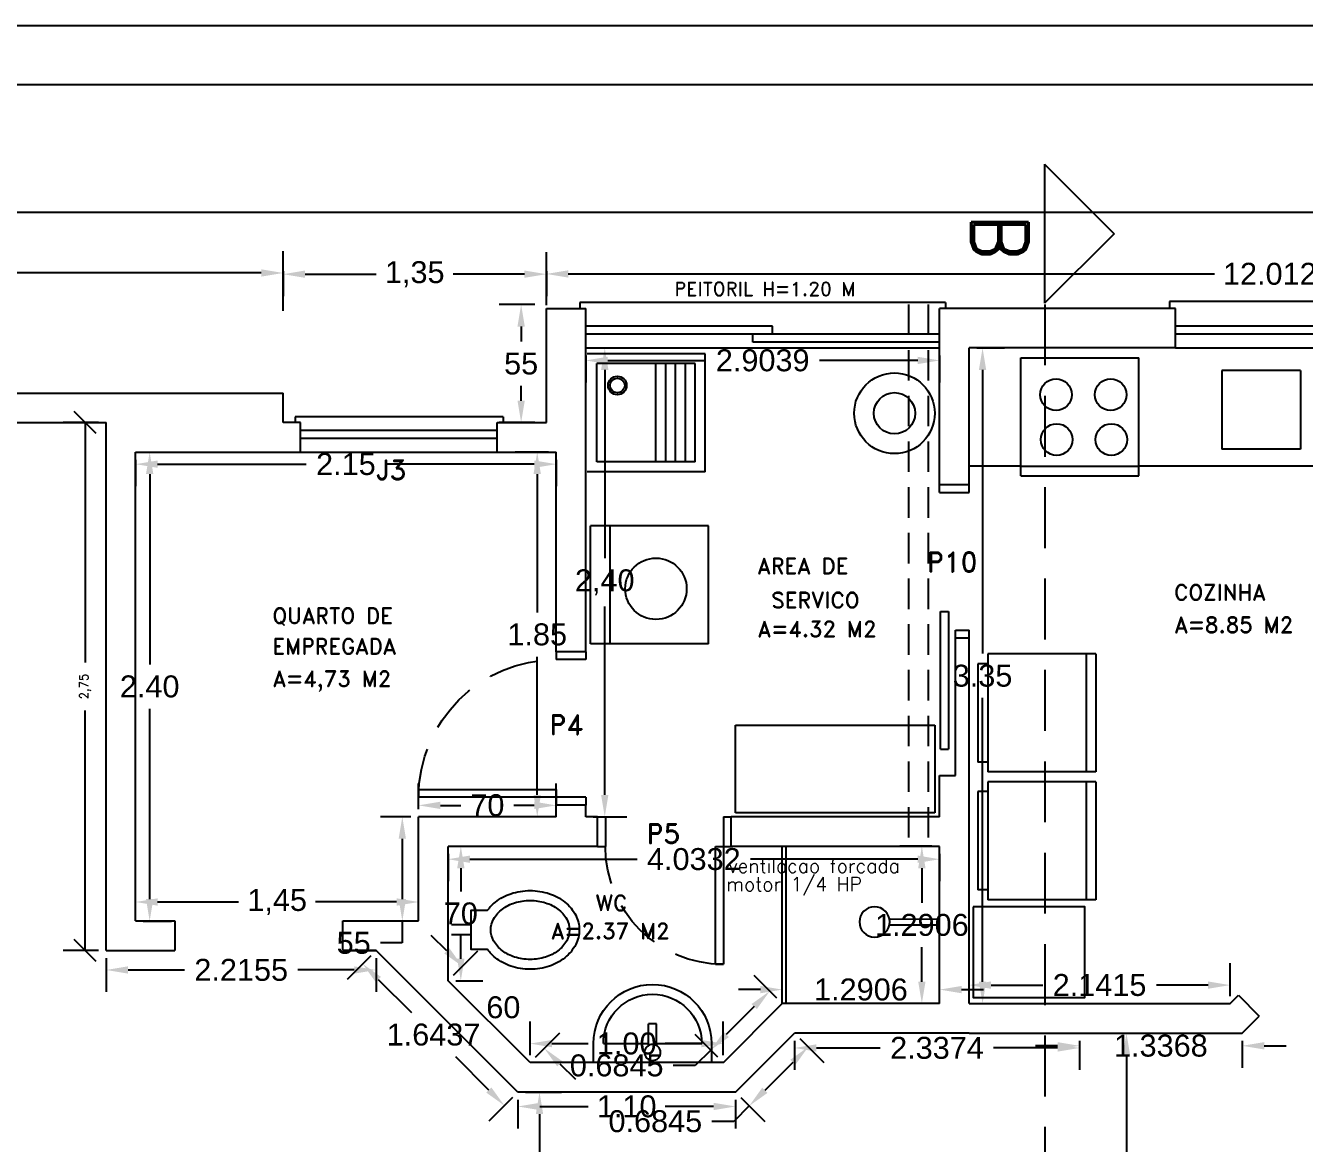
# Model space of a CAD drawing. Header units: millimetres. Extents: x 2200 to 2403, y 2380 to 2511.
# Drawn here: x 2215.27 to 2225.76, y 2406.84 to 2416.01 of the extents above; entities that cross this region are included whole.
import ezdxf

# ---------------------------------------------------------------- set-up
doc = ezdxf.new("R2010")
doc.units = ezdxf.units.MM
doc.linetypes.add('DASHED', pattern=[0.75, 0.5, -0.25])
doc.linetypes.add('HIDDEN', pattern=[0.375, 0.25, -0.125])
doc.styles.add('ROMAND', font='romand', dxfattribs={"height": 0.1})
doc.styles.add('ROMANS', font='ROMANS.shx', dxfattribs={"height": 0.07})
doc.styles.get("Standard").update_dxf_attribs({"font": 'arial.ttf'})
doc.dimstyles.get("Standard").update_dxf_attribs({"dimtxt": 0.18, "dimasz": 0.18, "dimexe": 0.18, "dimexo": 0.0625, "dimgap": 0.09, "dimtad": 0, "dimtih": 1, "dimtoh": 1, "dimdec": 4, "dimzin": 0, "dimdsep": 46, "dimtxsty": 'Standard', "dimcen": 0.09, "dimadec": 0, "dimazin": 0, "dimtfac": 1, "dimtdec": 4, "dimtofl": 0, "dimtmove": 0, "dimatfit": 3, "dimfxl": 1, "dimtolj": 1, "dimtzin": 0, "dimarcsym": 0})

# ---------------------------------------------------------------- blocks, each defined once
blk = doc.blocks.new('*D508')
at = {"color": 0, "lineweight": -2, "transparency": 16777216}
for p, q in [((2217.381, 2413.996), (2217.381, 2413.79)), ((2219.541, 2413.996), (2219.541, 2413.79)), ((2217.561, 2413.97), (2218.145, 2413.97)), ((2219.361, 2413.97), (2218.777, 2413.97))]:
    blk.add_line(p, q, dxfattribs=at)
at = {"color": 0, "transparency": 16777216}
for points in [[(2217.561, 2414), (2217.561, 2413.94), (2217.381, 2413.97)], [(2219.361, 2414), (2219.361, 2413.94), (2219.541, 2413.97)]]:
    blk.add_solid(points, dxfattribs=at)
at = {"layer": 'DEFPOINTS', "color": 0, "transparency": 16777216}
for p in [(2217.381, 2414.058), (2219.541, 2414.058), (2219.541, 2413.97)]:
    blk.add_point(p, dxfattribs=at)
at = {"color": 0, "transparency": 16777216, "insert": (2218.461, 2413.97), "char_height": 0.18, "attachment_point": 5}
blk.add_mtext('\\A1;1,35', dxfattribs=at)
blk = doc.blocks.new('*D509')
at = {"color": 0, "lineweight": -2, "transparency": 16777216}
for p, q in [((2219.541, 2413.715), (2219.541, 2414.152)), ((2231.553, 2413.715), (2231.553, 2414.152)), ((2219.721, 2413.972), (2225.023, 2413.972)), ((2231.373, 2413.972), (2226.071, 2413.972))]:
    blk.add_line(p, q, dxfattribs=at)
at = {"color": 0, "transparency": 16777216}
for points in [[(2219.721, 2414.002), (2219.721, 2413.942), (2219.541, 2413.972)], [(2231.373, 2414.002), (2231.373, 2413.942), (2231.553, 2413.972)]]:
    blk.add_solid(points, dxfattribs=at)
at = {"layer": 'DEFPOINTS', "color": 0, "transparency": 16777216}
for p in [(2219.541, 2413.972), (2219.541, 2413.652), (2231.553, 2413.652)]:
    blk.add_point(p, dxfattribs=at)
at = {"color": 0, "transparency": 16777216, "insert": (2225.547, 2413.972), "char_height": 0.18, "attachment_point": 5}
blk.add_mtext('\\A1;12.0122', dxfattribs=at)
blk = doc.blocks.new('*D515')
at = {"color": 0, "lineweight": -2, "transparency": 16777216}
for p, q in [((2210.169, 2413.669), (2210.169, 2414.16)), ((2217.381, 2413.669), (2217.381, 2414.16)), ((2210.349, 2413.98), (2213.448, 2413.98)), ((2217.201, 2413.98), (2214.102, 2413.98))]:
    blk.add_line(p, q, dxfattribs=at)
at = {"color": 0, "transparency": 16777216}
for points in [[(2210.349, 2414.01), (2210.349, 2413.95), (2210.169, 2413.98)], [(2217.201, 2414.01), (2217.201, 2413.95), (2217.381, 2413.98)]]:
    blk.add_solid(points, dxfattribs=at)
at = {"layer": 'DEFPOINTS', "color": 0, "transparency": 16777216}
for p in [(2217.381, 2413.98), (2210.169, 2413.607), (2217.381, 2413.607)]:
    blk.add_point(p, dxfattribs=at)
at = {"color": 0, "transparency": 16777216, "insert": (2213.775, 2413.98), "char_height": 0.18, "attachment_point": 5}
blk.add_mtext('\\A1;4,46', dxfattribs=at)
blk = doc.blocks.new('LR')
at = {"color": 4, "linetype": 'Continuous'}
for p, q in [((0, 0.6), (0, 0)), ((0.6, 0.6), (0.6, 0)), ((0.6, 0.1), (0, 0.1)), ((0.6, 0), (0, 0))]:
    blk.add_line(p, q, dxfattribs=at)
at = {"color": 4}
blk.add_line((0.6, 0.6), (0, 0.6), dxfattribs=at)
blk.add_circle((0.3202, 0.3329), 0.1561, dxfattribs=at)
blk = doc.blocks.new('TQ')
at = {"color": 4}
for p, q in [((0, -0.6), (0, 0)), ((0.05, -0.05), (0.55, -0.05)), ((0.05, -0.55), (0.05, -0.05)), ((0.55, -0.55), (0.55, -0.05)), ((0.6, -0.6), (0.6, 0)), ((0.05, -0.35), (0.55, -0.35)), ((0.05, -0.4), (0.55, -0.4)), ((0.05, -0.45), (0.55, -0.45)), ((0.05, -0.5), (0.55, -0.5)), ((0.05, -0.55), (0.55, -0.55)), ((0, -0.6), (0.6, -0.6))]:
    blk.add_line(p, q, dxfattribs=at)
for radius in [0.0472, 0.0372]:
    blk.add_circle((0.4391, -0.1539), radius, dxfattribs=at)
blk = doc.blocks.new('*D558')
at = {"color": 0, "lineweight": -2, "transparency": 16777216}
for p, q in [((2208.171, 2412.96), (2208.171, 2414.659)), ((2246.644, 2412.96), (2246.644, 2414.659)), ((2208.351, 2414.479), (2226.875, 2414.479)), ((2246.464, 2414.479), (2227.94, 2414.479))]:
    blk.add_line(p, q, dxfattribs=at)
at = {"color": 0, "transparency": 16777216}
for points in [[(2208.351, 2414.509), (2208.351, 2414.449), (2208.171, 2414.479)], [(2246.464, 2414.509), (2246.464, 2414.449), (2246.644, 2414.479)]]:
    blk.add_solid(points, dxfattribs=at)
at = {"layer": 'DEFPOINTS', "color": 0, "transparency": 16777216}
for p in [(2208.171, 2414.479), (2208.171, 2412.897), (2246.644, 2412.897)]:
    blk.add_point(p, dxfattribs=at)
at = {"color": 0, "transparency": 16777216, "insert": (2227.408, 2414.479), "char_height": 0.18, "attachment_point": 5}
blk.add_mtext('\\A1;38.4732', dxfattribs=at)
blk = doc.blocks.new('*D560')
at = {"color": 0, "lineweight": -2, "transparency": 16777216}
for p, q in [((2219.446, 2413.72), (2219.154, 2413.72)), ((2219.334, 2413.54), (2219.334, 2413.417)), ((2219.334, 2412.932), (2219.334, 2413.054)), ((2219.446, 2412.752), (2219.154, 2412.752))]:
    blk.add_line(p, q, dxfattribs=at)
at = {"color": 0, "transparency": 16777216}
for points in [[(2219.304, 2413.54), (2219.364, 2413.54), (2219.334, 2413.72)], [(2219.304, 2412.932), (2219.364, 2412.932), (2219.334, 2412.752)]]:
    blk.add_solid(points, dxfattribs=at)
at = {"layer": 'DEFPOINTS', "color": 0, "transparency": 16777216}
for p in [(2219.509, 2413.72), (2219.334, 2412.752), (2219.509, 2412.752)]:
    blk.add_point(p, dxfattribs=at)
at = {"color": 0, "transparency": 16777216, "insert": (2219.334, 2413.236), "char_height": 0.18, "attachment_point": 5}
blk.add_mtext('\\A1;55', dxfattribs=at)
blk = doc.blocks.new('*D594')
at = {"color": 0, "lineweight": -2, "transparency": 16777216}
for p, q in [((2221.577, 2407.679), (2221.577, 2407.44)), ((2221.757, 2407.62), (2222.281, 2407.62)), ((2223.735, 2407.62), (2223.211, 2407.62)), ((2223.915, 2407.679), (2223.915, 2407.44))]:
    blk.add_line(p, q, dxfattribs=at)
at = {"color": 0, "transparency": 16777216}
for points in [[(2221.757, 2407.65), (2221.757, 2407.59), (2221.577, 2407.62)], [(2223.735, 2407.65), (2223.735, 2407.59), (2223.915, 2407.62)]]:
    blk.add_solid(points, dxfattribs=at)
at = {"layer": 'DEFPOINTS', "color": 0, "transparency": 16777216}
for p in [(2221.577, 2407.742), (2223.915, 2407.742), (2223.915, 2407.62)]:
    blk.add_point(p, dxfattribs=at)
at = {"color": 0, "transparency": 16777216, "insert": (2222.746, 2407.62), "char_height": 0.18, "attachment_point": 5}
blk.add_mtext('\\A1;2.3374', dxfattribs=at)
blk = doc.blocks.new('*D595')
at = {"color": 0, "lineweight": -2, "transparency": 16777216}
for p, q in [((2223.01, 2408.046), (2223.01, 2408.316)), ((2225.151, 2408.046), (2225.151, 2408.316)), ((2223.19, 2408.136), (2223.615, 2408.136)), ((2224.971, 2408.136), (2224.546, 2408.136))]:
    blk.add_line(p, q, dxfattribs=at)
at = {"color": 0, "transparency": 16777216}
for points in [[(2223.19, 2408.166), (2223.19, 2408.106), (2223.01, 2408.136)], [(2224.971, 2408.166), (2224.971, 2408.106), (2225.151, 2408.136)]]:
    blk.add_solid(points, dxfattribs=at)
at = {"layer": 'DEFPOINTS', "color": 0, "transparency": 16777216}
for p in [(2225.151, 2408.136), (2223.01, 2407.984), (2225.151, 2407.984)]:
    blk.add_point(p, dxfattribs=at)
at = {"color": 0, "transparency": 16777216, "insert": (2224.08, 2408.136), "char_height": 0.18, "attachment_point": 5}
blk.add_mtext('\\A1;2.1415', dxfattribs=at)
blk = doc.blocks.new('*D596')
at = {"color": 0, "lineweight": -2, "transparency": 16777216}
for p, q in [((2223.072, 2413.365), (2223.3, 2413.365)), ((2223.12, 2413.185), (2223.12, 2410.856)), ((2223.12, 2408.164), (2223.12, 2410.493)), ((2223.072, 2407.984), (2223.3, 2407.984))]:
    blk.add_line(p, q, dxfattribs=at)
at = {"color": 0, "transparency": 16777216}
for points in [[(2223.09, 2413.185), (2223.15, 2413.185), (2223.12, 2413.365)], [(2223.09, 2408.164), (2223.15, 2408.164), (2223.12, 2407.984)]]:
    blk.add_solid(points, dxfattribs=at)
at = {"layer": 'DEFPOINTS', "color": 0, "transparency": 16777216}
for p in [(2223.01, 2413.365), (2223.12, 2413.365), (2223.01, 2407.984)]:
    blk.add_point(p, dxfattribs=at)
at = {"color": 0, "transparency": 16777216, "insert": (2223.12, 2410.674), "char_height": 0.18, "attachment_point": 5}
blk.add_mtext('\\A1;3.35', dxfattribs=at)
blk = doc.blocks.new('*D597')
at = {"color": 0, "lineweight": -2, "transparency": 16777216}
for p, q in [((2218.734, 2409.212), (2218.734, 2408.989)), ((2218.914, 2409.169), (2220.285, 2409.169)), ((2222.588, 2409.169), (2221.217, 2409.169)), ((2222.768, 2409.212), (2222.768, 2408.989))]:
    blk.add_line(p, q, dxfattribs=at)
at = {"color": 0, "transparency": 16777216}
for points in [[(2218.914, 2409.199), (2218.914, 2409.139), (2218.734, 2409.169)], [(2222.588, 2409.199), (2222.588, 2409.139), (2222.768, 2409.169)]]:
    blk.add_solid(points, dxfattribs=at)
at = {"layer": 'DEFPOINTS', "color": 0, "transparency": 16777216}
for p in [(2218.734, 2409.275), (2222.768, 2409.275), (2222.768, 2409.169)]:
    blk.add_point(p, dxfattribs=at)
at = {"color": 0, "transparency": 16777216, "insert": (2220.751, 2409.169), "char_height": 0.18, "attachment_point": 5}
blk.add_mtext('\\A1;4.0332', dxfattribs=at)
blk = doc.blocks.new('P60D')
at = {"color": 1}
for p, q in [((0, 0.68), (0, 0.64)), ((0.15, 0.68), (0.15, 0.64)), ((0, 0.64), (0.15, 0.64)), ((0.75, 0.08), (0.15, 0.08)), ((0.15, 0.08), (0.15, 0.04)), ((0.75, 0.08), (0.75, 0.04)), ((0, 0.04), (0, 0)), ((0, 0.04), (0.15, 0.04)), ((0.15, 0.04), (0.75, 0.04)), ((0.15, 0.04), (0.15, 0))]:
    blk.add_line(p, q, dxfattribs=at)
at = {"color": 1, "linetype": 'HIDDEN'}
blk.add_arc((0.15, 0.04), 0.6, 360, 90, dxfattribs=at)
blk = doc.blocks.new('*D598')
at = {"color": 0, "lineweight": -2, "transparency": 16777216}
for p, q in [((2222.705, 2409.275), (2222.442, 2409.275)), ((2222.622, 2409.095), (2222.622, 2408.811)), ((2222.622, 2408.164), (2222.622, 2408.447)), ((2222.705, 2407.984), (2222.442, 2407.984))]:
    blk.add_line(p, q, dxfattribs=at)
at = {"color": 0, "transparency": 16777216}
for points in [[(2222.592, 2409.095), (2222.652, 2409.095), (2222.622, 2409.275)], [(2222.592, 2408.164), (2222.652, 2408.164), (2222.622, 2407.984)]]:
    blk.add_solid(points, dxfattribs=at)
at = {"layer": 'DEFPOINTS', "color": 0, "transparency": 16777216}
for p in [(2222.768, 2409.275), (2222.622, 2407.984), (2222.768, 2407.984)]:
    blk.add_point(p, dxfattribs=at)
at = {"color": 0, "transparency": 16777216, "insert": (2222.622, 2408.629), "char_height": 0.18, "attachment_point": 5}
blk.add_mtext('\\A1;1.2906', dxfattribs=at)
blk = doc.blocks.new('*D599')
at = {"color": 0, "lineweight": -2, "transparency": 16777216}
for p, q in [((2221.477, 2408.046), (2221.477, 2408.279)), ((2222.768, 2408.046), (2222.768, 2408.279)), ((2221.297, 2408.099), (2221.117, 2408.099)), ((2222.948, 2408.099), (2223.128, 2408.099))]:
    blk.add_line(p, q, dxfattribs=at)
at = {"color": 0, "transparency": 16777216}
for points in [[(2221.297, 2408.129), (2221.297, 2408.069), (2221.477, 2408.099)], [(2222.948, 2408.129), (2222.948, 2408.069), (2222.768, 2408.099)]]:
    blk.add_solid(points, dxfattribs=at)
at = {"layer": 'DEFPOINTS', "color": 0, "transparency": 16777216}
for p in [(2222.768, 2408.099), (2221.477, 2407.984), (2222.768, 2407.984)]:
    blk.add_point(p, dxfattribs=at)
at = {"color": 0, "transparency": 16777216, "insert": (2222.122, 2408.099), "char_height": 0.18, "attachment_point": 5}
blk.add_mtext('\\A1;1.2906', dxfattribs=at)
blk = doc.blocks.new('CH')
at = {"color": 4}
for p, q in [((-0.2551, -0.0006), (0, 0)), ((-0.2551, -0.0306), (0.0001, -0.03))]:
    blk.add_line(p, q, dxfattribs=at)
blk.add_circle((-0.3308, -0.0156), 0.0772, dxfattribs=at)
blk = doc.blocks.new('*D600')
at = {"color": 0, "lineweight": -2, "transparency": 16777216}
for p, q in [((2221.621, 2407.698), (2221.817, 2407.502)), ((2221.563, 2407.502), (2221.333, 2407.272)), ((2221.137, 2407.214), (2221.333, 2407.018)), ((2221.206, 2407.145), (2221.079, 2407.018)), ((2221.079, 2407.018), (2220.899, 2407.018))]:
    blk.add_line(p, q, dxfattribs=at)
at = {"color": 0, "transparency": 16777216}
for points in [[(2221.542, 2407.523), (2221.584, 2407.481), (2221.69, 2407.629)], [(2221.312, 2407.294), (2221.355, 2407.251), (2221.206, 2407.145)]]:
    blk.add_solid(points, dxfattribs=at)
at = {"layer": 'DEFPOINTS', "color": 0, "transparency": 16777216}
for p in [(2221.577, 2407.742), (2221.093, 2407.258), (2221.206, 2407.145)]:
    blk.add_point(p, dxfattribs=at)
at = {"color": 0, "transparency": 16777216, "insert": (2220.435, 2407.018), "char_height": 0.18, "attachment_point": 5}
blk.add_mtext('\\A1;0.6845', dxfattribs=at)
blk = doc.blocks.new('*D601')
at = {"color": 0, "lineweight": -2, "transparency": 16777216}
for p, q in [((2221.433, 2408.028), (2221.246, 2408.215)), ((2221.246, 2407.96), (2221.017, 2407.731)), ((2220.949, 2407.544), (2220.762, 2407.731)), ((2220.89, 2407.603), (2220.762, 2407.476)), ((2220.762, 2407.476), (2220.582, 2407.476))]:
    blk.add_line(p, q, dxfattribs=at)
at = {"color": 0, "transparency": 16777216}
for points in [[(2221.225, 2407.981), (2221.268, 2407.939), (2221.374, 2408.087)], [(2220.996, 2407.752), (2221.038, 2407.709), (2220.89, 2407.603)]]:
    blk.add_solid(points, dxfattribs=at)
at = {"layer": 'DEFPOINTS', "color": 0, "transparency": 16777216}
for p in [(2221.477, 2407.984), (2220.89, 2407.603), (2220.993, 2407.5)]:
    blk.add_point(p, dxfattribs=at)
at = {"color": 0, "transparency": 16777216, "insert": (2220.118, 2407.476), "char_height": 0.18, "attachment_point": 5}
blk.add_mtext('\\A1;0.6845', dxfattribs=at)
blk = doc.blocks.new('*D602')
at = {"color": 0, "lineweight": -2, "transparency": 16777216}
for p, q in [((2219.407, 2407.562), (2219.407, 2407.836)), ((2220.993, 2407.562), (2220.993, 2407.836)), ((2219.587, 2407.656), (2219.885, 2407.656)), ((2220.813, 2407.656), (2220.515, 2407.656))]:
    blk.add_line(p, q, dxfattribs=at)
at = {"color": 0, "transparency": 16777216}
for points in [[(2219.587, 2407.686), (2219.587, 2407.626), (2219.407, 2407.656)], [(2220.813, 2407.686), (2220.813, 2407.626), (2220.993, 2407.656)]]:
    blk.add_solid(points, dxfattribs=at)
at = {"layer": 'DEFPOINTS', "color": 0, "transparency": 16777216}
for p in [(2220.993, 2407.656), (2219.407, 2407.5), (2220.993, 2407.5)]:
    blk.add_point(p, dxfattribs=at)
at = {"color": 0, "transparency": 16777216, "insert": (2220.2, 2407.656), "char_height": 0.18, "attachment_point": 5}
blk.add_mtext('\\A1;1.00', dxfattribs=at)
blk = doc.blocks.new('*D603')
at = {"color": 0, "lineweight": -2, "transparency": 16777216}
for p, q in [((2219.307, 2407.195), (2219.307, 2406.96)), ((2221.093, 2407.195), (2221.093, 2406.96)), ((2219.487, 2407.14), (2219.885, 2407.14)), ((2220.913, 2407.14), (2220.515, 2407.14))]:
    blk.add_line(p, q, dxfattribs=at)
at = {"color": 0, "transparency": 16777216}
for points in [[(2219.487, 2407.17), (2219.487, 2407.11), (2219.307, 2407.14)], [(2220.913, 2407.17), (2220.913, 2407.11), (2221.093, 2407.14)]]:
    blk.add_solid(points, dxfattribs=at)
at = {"layer": 'DEFPOINTS', "color": 0, "transparency": 16777216}
for p in [(2219.307, 2407.258), (2221.093, 2407.258), (2221.093, 2407.14)]:
    blk.add_point(p, dxfattribs=at)
at = {"color": 0, "transparency": 16777216, "insert": (2220.2, 2407.14), "char_height": 0.18, "attachment_point": 5}
blk.add_mtext('\\A1;1.10', dxfattribs=at)
blk = doc.blocks.new('LAV')
at = {"color": 4}
for p, q in [((0.28, 0.0902), (0.28, 0.2)), ((0.28, 0.2), (0.32, 0.2)), ((0.32, 0.0902), (0.32, 0.2)), ((0, 0.1), (0, 0)), ((0.28, 0.1), (0.05, 0.1)), ((0.55, 0.1), (0.32, 0.1)), ((0.6, 0), (0.6, 0.1))]:
    blk.add_line(p, q, dxfattribs=at)
blk.add_circle((0.3, 0.0544), 0.0409, dxfattribs=at)
for radius in [0.3, 0.25]:
    blk.add_arc((0.3, 0.1), radius, 0, 180, dxfattribs=at)
blk = doc.blocks.new('*D604')
at = {"color": 0, "lineweight": -2, "transparency": 16777216}
for p, q in [((2219.926, 2413.365), (2220.2, 2413.365)), ((2220.02, 2413.185), (2220.02, 2411.639)), ((2220.02, 2409.697), (2220.02, 2411.243)), ((2219.926, 2409.517), (2220.2, 2409.517))]:
    blk.add_line(p, q, dxfattribs=at)
at = {"color": 0, "transparency": 16777216}
for points in [[(2219.99, 2413.185), (2220.05, 2413.185), (2220.02, 2413.365)], [(2219.99, 2409.697), (2220.05, 2409.697), (2220.02, 2409.517)]]:
    blk.add_solid(points, dxfattribs=at)
at = {"layer": 'DEFPOINTS', "color": 0, "transparency": 16777216}
for p in [(2219.864, 2413.365), (2220.02, 2413.365), (2219.864, 2409.517)]:
    blk.add_point(p, dxfattribs=at)
at = {"color": 0, "transparency": 16777216, "insert": (2220.02, 2411.441), "char_height": 0.18, "attachment_point": 5}
blk.add_mtext('\\A1;2,40', dxfattribs=at)
blk = doc.blocks.new('*D605')
at = {"color": 0, "lineweight": -2, "transparency": 16777216}
for p, q in [((2219.559, 2412.51), (2219.286, 2412.51)), ((2219.466, 2412.33), (2219.466, 2411.195)), ((2219.466, 2409.697), (2219.466, 2410.831)), ((2219.559, 2409.517), (2219.286, 2409.517))]:
    blk.add_line(p, q, dxfattribs=at)
at = {"color": 0, "transparency": 16777216}
for points in [[(2219.436, 2412.33), (2219.496, 2412.33), (2219.466, 2412.51)], [(2219.436, 2409.697), (2219.496, 2409.697), (2219.466, 2409.517)]]:
    blk.add_solid(points, dxfattribs=at)
at = {"layer": 'DEFPOINTS', "color": 0, "transparency": 16777216}
for p in [(2219.466, 2412.51), (2219.622, 2412.51), (2219.622, 2409.517)]:
    blk.add_point(p, dxfattribs=at)
at = {"color": 0, "transparency": 16777216, "insert": (2219.466, 2411.013), "char_height": 0.18, "attachment_point": 5}
blk.add_mtext('\\A1;1.85', dxfattribs=at)
blk = doc.blocks.new('*D606')
at = {"color": 0, "lineweight": -2, "transparency": 16777216}
for p, q in [((2218.797, 2409.275), (2219.019, 2409.275)), ((2218.839, 2409.095), (2218.839, 2408.905)), ((2218.839, 2408.352), (2218.839, 2408.542)), ((2218.797, 2408.172), (2219.019, 2408.172))]:
    blk.add_line(p, q, dxfattribs=at)
at = {"color": 0, "transparency": 16777216}
for points in [[(2218.809, 2409.095), (2218.869, 2409.095), (2218.839, 2409.275)], [(2218.809, 2408.352), (2218.869, 2408.352), (2218.839, 2408.172)]]:
    blk.add_solid(points, dxfattribs=at)
at = {"layer": 'DEFPOINTS', "color": 0, "transparency": 16777216}
for p in [(2218.734, 2409.275), (2218.734, 2408.172), (2218.839, 2408.172)]:
    blk.add_point(p, dxfattribs=at)
at = {"color": 0, "transparency": 16777216, "insert": (2218.839, 2408.723), "char_height": 0.18, "attachment_point": 5}
blk.add_mtext('\\A1;70', dxfattribs=at)
blk = doc.blocks.new('*D607')
at = {"color": 0, "lineweight": -2, "transparency": 16777216}
for p, q in [((2218.492, 2409.579), (2218.492, 2409.791)), ((2219.622, 2409.579), (2219.622, 2409.791)), ((2218.672, 2409.611), (2218.839, 2409.611)), ((2219.442, 2409.611), (2219.275, 2409.611))]:
    blk.add_line(p, q, dxfattribs=at)
at = {"color": 0, "transparency": 16777216}
for points in [[(2218.672, 2409.641), (2218.672, 2409.581), (2218.492, 2409.611)], [(2219.442, 2409.641), (2219.442, 2409.581), (2219.622, 2409.611)]]:
    blk.add_solid(points, dxfattribs=at)
at = {"layer": 'DEFPOINTS', "color": 0, "transparency": 16777216}
for p in [(2219.622, 2409.611), (2218.492, 2409.517), (2219.622, 2409.517)]:
    blk.add_point(p, dxfattribs=at)
at = {"color": 0, "transparency": 16777216, "insert": (2219.057, 2409.611), "char_height": 0.18, "attachment_point": 5}
blk.add_mtext('\\A1;70', dxfattribs=at)
blk = doc.blocks.new('VASO')
at = {"color": 4}
for p, q in [((-0.1, 0), (0, 0)), ((-0.1, -0.05), (0, -0.05))]:
    blk.add_line(p, q, dxfattribs=at)
for points in [[(-0.498, 0.1592, 0.088923), (-0.5768, 0.1164, 0.104957), (-0.6319, 0.0492, 0.120011), (-0.65, -0.025, 0.120011), (-0.6319, -0.0992, 0.104957), (-0.5768, -0.1664, 0.088923), (-0.498, -0.2092, 0.080167), (-0.4, -0.225, 0.080167), (-0.302, -0.2092, 0.088923), (-0.2232, -0.1664, 0.068475), (-0.1839, -0.125), (-0.1, -0.125), (-0.1, 0.075), (-0.1839, 0.075, 0.068475), (-0.2232, 0.1164, 0.088923), (-0.302, 0.1592, 0.080167), (-0.4, 0.175, 0.080167)], [(-0.6, -0.025, 0.126822), (-0.5858, -0.08, 0.10607), (-0.5414, -0.1311, 0.085783), (-0.4789, -0.163, 0.075445), (-0.4, -0.175, 0.075445), (-0.3211, -0.163, 0.085783), (-0.2586, -0.1311, 0.10607), (-0.2142, -0.08, 0.126822), (-0.2, -0.025, 0.126822), (-0.2142, 0.03, 0.10607), (-0.2586, 0.0811, 0.085783), (-0.3211, 0.113, 0.075445), (-0.4, 0.125, 0.075445), (-0.4789, 0.113, 0.085783), (-0.5414, 0.0811, 0.10607), (-0.5858, 0.03, 0.126822)]]:
    blk.add_lwpolyline(points, format="xyb", close=True, dxfattribs=at)
blk = doc.blocks.new('P70D')
at = {"color": 1}
for p, q in [((0, 0.78), (0, 0.74)), ((0, 0.74), (0.15, 0.74)), ((0.15, 0.78), (0.15, 0.74)), ((0.85, 0.08), (0.15, 0.08)), ((0.15, 0.08), (0.15, 0.04)), ((0.85, 0.08), (0.85, 0.04)), ((0, 0.04), (0.15, 0.04)), ((0, 0.04), (0, 0)), ((0.15, 0.04), (0.85, 0.04)), ((0.15, 0.04), (0.15, 0))]:
    blk.add_line(p, q, dxfattribs=at)
at = {"color": 1, "linetype": 'HIDDEN'}
blk.add_arc((0.15, 0.04), 0.7, 360, 90, dxfattribs=at)
blk = doc.blocks.new('*D608')
at = {"color": 0, "lineweight": -2, "transparency": 16777216}
for p, q in [((2218.724, 2408.417), (2218.597, 2408.544)), ((2218.779, 2408.217), (2218.979, 2408.417)), ((2219.451, 2407.544), (2219.651, 2407.744)), ((2219.651, 2407.49), (2219.779, 2407.363))]:
    blk.add_line(p, q, dxfattribs=at)
at = {"color": 0, "transparency": 16777216}
for points in [[(2218.746, 2408.438), (2218.703, 2408.396), (2218.852, 2408.29)], [(2219.673, 2407.511), (2219.63, 2407.469), (2219.524, 2407.617)]]:
    blk.add_solid(points, dxfattribs=at)
at = {"layer": 'DEFPOINTS', "color": 0, "transparency": 16777216}
for p in [(2218.852, 2408.29), (2218.734, 2408.172), (2219.407, 2407.5)]:
    blk.add_point(p, dxfattribs=at)
at = {"color": 0, "transparency": 16777216, "insert": (2219.188, 2407.953), "char_height": 0.18, "attachment_point": 5}
blk.add_mtext('\\A1;60', dxfattribs=at)
blk = doc.blocks.new('*D609')
at = {"color": 0, "lineweight": -2, "transparency": 16777216}
for p, q in [((2218.43, 2409.517), (2218.179, 2409.517)), ((2218.359, 2409.337), (2218.359, 2408.842)), ((2218.43, 2408.662), (2218.179, 2408.662)), ((2218.359, 2408.662), (2218.359, 2408.482)), ((2218.359, 2408.482), (2218.179, 2408.482))]:
    blk.add_line(p, q, dxfattribs=at)
at = {"color": 0, "transparency": 16777216}
for points in [[(2218.329, 2409.337), (2218.389, 2409.337), (2218.359, 2409.517)], [(2218.329, 2408.842), (2218.389, 2408.842), (2218.359, 2408.662)]]:
    blk.add_solid(points, dxfattribs=at)
at = {"layer": 'DEFPOINTS', "color": 0, "transparency": 16777216}
for p in [(2218.492, 2409.517), (2218.359, 2408.662), (2218.492, 2408.662)]:
    blk.add_point(p, dxfattribs=at)
at = {"color": 0, "transparency": 16777216, "insert": (2217.96, 2408.482), "char_height": 0.18, "attachment_point": 5}
blk.add_mtext('\\A1;55', dxfattribs=at)
blk = doc.blocks.new('*D610')
at = {"color": 0, "lineweight": -2, "transparency": 16777216}
for p, q in [((2216.171, 2408.725), (2216.171, 2408.998)), ((2218.492, 2408.725), (2218.492, 2408.998)), ((2216.351, 2408.818), (2217.016, 2408.818)), ((2218.312, 2408.818), (2217.648, 2408.818))]:
    blk.add_line(p, q, dxfattribs=at)
at = {"color": 0, "transparency": 16777216}
for points in [[(2216.351, 2408.848), (2216.351, 2408.788), (2216.171, 2408.818)], [(2218.312, 2408.848), (2218.312, 2408.788), (2218.492, 2408.818)]]:
    blk.add_solid(points, dxfattribs=at)
at = {"layer": 'DEFPOINTS', "color": 0, "transparency": 16777216}
for p in [(2218.492, 2408.818), (2216.171, 2408.662), (2218.492, 2408.662)]:
    blk.add_point(p, dxfattribs=at)
at = {"color": 0, "transparency": 16777216, "insert": (2217.332, 2408.818), "char_height": 0.18, "attachment_point": 5}
blk.add_mtext('\\A1;1,45', dxfattribs=at)
blk = doc.blocks.new('*D619')
at = {"color": 0, "lineweight": -2, "transparency": 16777216}
for p, q in [((2219.369, 2407.258), (2219.665, 2407.258)), ((2219.485, 2407.078), (2219.485, 2406.472)), ((2219.485, 2405.502), (2219.485, 2406.108)), ((2219.369, 2405.322), (2219.665, 2405.322))]:
    blk.add_line(p, q, dxfattribs=at)
at = {"color": 0, "transparency": 16777216}
for points in [[(2219.455, 2407.078), (2219.515, 2407.078), (2219.485, 2407.258)], [(2219.455, 2405.502), (2219.515, 2405.502), (2219.485, 2405.322)]]:
    blk.add_solid(points, dxfattribs=at)
at = {"layer": 'DEFPOINTS', "color": 0, "transparency": 16777216}
for p in [(2219.307, 2407.258), (2219.307, 2405.322), (2219.485, 2405.322)]:
    blk.add_point(p, dxfattribs=at)
at = {"color": 0, "transparency": 16777216, "insert": (2219.485, 2406.29), "char_height": 0.18, "attachment_point": 5}
blk.add_mtext('\\A1;1.9359', dxfattribs=at)
blk = doc.blocks.new('*D620')
at = {"color": 0, "lineweight": -2, "transparency": 16777216}
for p, q in [((2223.735, 2407.638), (2223.555, 2407.638)), ((2223.915, 2407.679), (2223.915, 2407.458)), ((2225.251, 2407.679), (2225.251, 2407.458)), ((2225.431, 2407.638), (2225.611, 2407.638))]:
    blk.add_line(p, q, dxfattribs=at)
at = {"color": 0, "transparency": 16777216}
for points in [[(2223.735, 2407.668), (2223.735, 2407.608), (2223.915, 2407.638)], [(2225.431, 2407.668), (2225.431, 2407.608), (2225.251, 2407.638)]]:
    blk.add_solid(points, dxfattribs=at)
at = {"layer": 'DEFPOINTS', "color": 0, "transparency": 16777216}
for p in [(2223.915, 2407.742), (2225.251, 2407.742), (2225.251, 2407.638)]:
    blk.add_point(p, dxfattribs=at)
at = {"color": 0, "transparency": 16777216, "insert": (2224.583, 2407.638), "char_height": 0.18, "attachment_point": 5}
blk.add_mtext('\\A1;1.3368', dxfattribs=at)
blk = doc.blocks.new('*D621')
at = {"color": 0, "lineweight": -2, "transparency": 16777216}
for p, q in [((2224.219, 2407.742), (2224.481, 2407.742)), ((2224.301, 2407.562), (2224.301, 2406.714)), ((2224.301, 2405.502), (2224.301, 2406.35)), ((2224.219, 2405.322), (2224.481, 2405.322))]:
    blk.add_line(p, q, dxfattribs=at)
at = {"color": 0, "transparency": 16777216}
for points in [[(2224.271, 2407.562), (2224.331, 2407.562), (2224.301, 2407.742)], [(2224.271, 2405.502), (2224.331, 2405.502), (2224.301, 2405.322)]]:
    blk.add_solid(points, dxfattribs=at)
at = {"layer": 'DEFPOINTS', "color": 0, "transparency": 16777216}
for p in [(2224.157, 2407.742), (2224.301, 2407.742), (2224.157, 2405.322)]:
    blk.add_point(p, dxfattribs=at)
at = {"color": 0, "transparency": 16777216, "insert": (2224.301, 2406.532), "char_height": 0.18, "attachment_point": 5}
blk.add_mtext('\\A1;2.4199', dxfattribs=at)
blk = doc.blocks.new('*D623')
at = {"color": 0, "lineweight": -2, "transparency": 16777216}
for p, q in [((2216.233, 2412.51), (2216.466, 2412.51)), ((2216.286, 2412.33), (2216.286, 2410.768)), ((2216.286, 2408.842), (2216.286, 2410.404)), ((2216.233, 2408.662), (2216.466, 2408.662))]:
    blk.add_line(p, q, dxfattribs=at)
at = {"color": 0, "transparency": 16777216}
for points in [[(2216.256, 2412.33), (2216.316, 2412.33), (2216.286, 2412.51)], [(2216.256, 2408.842), (2216.316, 2408.842), (2216.286, 2408.662)]]:
    blk.add_solid(points, dxfattribs=at)
at = {"layer": 'DEFPOINTS', "color": 0, "transparency": 16777216}
for p in [(2216.171, 2412.51), (2216.171, 2408.662), (2216.286, 2408.662)]:
    blk.add_point(p, dxfattribs=at)
at = {"color": 0, "transparency": 16777216, "insert": (2216.286, 2410.586), "char_height": 0.18, "attachment_point": 5}
blk.add_mtext('\\A1;2.40', dxfattribs=at)
blk = doc.blocks.new('*D624')
at = {"color": 0, "lineweight": -2, "transparency": 16777216}
for p, q in [((2216.171, 2412.447), (2216.171, 2412.231)), ((2216.351, 2412.411), (2217.57, 2412.411)), ((2219.442, 2412.411), (2218.222, 2412.411)), ((2219.622, 2412.447), (2219.622, 2412.231))]:
    blk.add_line(p, q, dxfattribs=at)
at = {"color": 0, "transparency": 16777216}
for points in [[(2216.351, 2412.441), (2216.351, 2412.381), (2216.171, 2412.411)], [(2219.442, 2412.441), (2219.442, 2412.381), (2219.622, 2412.411)]]:
    blk.add_solid(points, dxfattribs=at)
at = {"layer": 'DEFPOINTS', "color": 0, "transparency": 16777216}
for p in [(2216.171, 2412.51), (2216.171, 2412.411), (2219.622, 2412.51)]:
    blk.add_point(p, dxfattribs=at)
at = {"color": 0, "transparency": 16777216, "insert": (2217.896, 2412.411), "char_height": 0.18, "attachment_point": 5}
blk.add_mtext('\\A1;2.15', dxfattribs=at)
blk = doc.blocks.new('*D625')
at = {"color": 0, "lineweight": -2, "transparency": 16777216}
for p, q in [((2219.864, 2413.302), (2219.864, 2413.082)), ((2220.044, 2413.262), (2220.85, 2413.262)), ((2222.588, 2413.262), (2221.781, 2413.262)), ((2222.768, 2413.302), (2222.768, 2413.082))]:
    blk.add_line(p, q, dxfattribs=at)
at = {"color": 0, "transparency": 16777216}
for points in [[(2220.044, 2413.292), (2220.044, 2413.232), (2219.864, 2413.262)], [(2222.588, 2413.292), (2222.588, 2413.232), (2222.768, 2413.262)]]:
    blk.add_solid(points, dxfattribs=at)
at = {"layer": 'DEFPOINTS', "color": 0, "transparency": 16777216}
for p in [(2219.864, 2413.365), (2222.768, 2413.365), (2222.768, 2413.262)]:
    blk.add_point(p, dxfattribs=at)
at = {"color": 0, "transparency": 16777216, "insert": (2221.316, 2413.262), "char_height": 0.18, "attachment_point": 5}
blk.add_mtext('\\A1;2.9039', dxfattribs=at)
blk = doc.blocks.new('*D629')
at = {"color": 1, "lineweight": -2, "transparency": 16777216}
for p, q in [((2215.847, 2412.662), (2215.667, 2412.842)), ((2215.866, 2412.752), (2215.577, 2412.752)), ((2215.757, 2412.752), (2215.757, 2410.783)), ((2215.757, 2408.42), (2215.757, 2410.389)), ((2215.847, 2408.33), (2215.667, 2408.51)), ((2215.866, 2408.42), (2215.577, 2408.42))]:
    blk.add_line(p, q, dxfattribs=at)
at = {"layer": 'DEFPOINTS', "color": 0, "transparency": 16777216}
for p in [(2215.757, 2412.752), (2215.929, 2412.752), (2215.929, 2408.42)]:
    blk.add_point(p, dxfattribs=at)
at = {"color": 1, "transparency": 16777216, "insert": (2215.757, 2410.586), "char_height": 0.07, "attachment_point": 5, "rotation": 90, "style": 'ROMANS'}
blk.add_mtext('\\A1;2,75', dxfattribs=at)
blk = doc.blocks.new('*D630')
at = {"color": 0, "lineweight": -2, "transparency": 16777216}
for p, q in [((2215.929, 2408.358), (2215.929, 2408.08)), ((2218.144, 2408.358), (2218.144, 2408.08)), ((2216.109, 2408.26), (2216.571, 2408.26)), ((2217.964, 2408.26), (2217.502, 2408.26))]:
    blk.add_line(p, q, dxfattribs=at)
at = {"color": 0, "transparency": 16777216}
for points in [[(2216.109, 2408.29), (2216.109, 2408.23), (2215.929, 2408.26)], [(2217.964, 2408.29), (2217.964, 2408.23), (2218.144, 2408.26)]]:
    blk.add_solid(points, dxfattribs=at)
at = {"layer": 'DEFPOINTS', "color": 0, "transparency": 16777216}
for p in [(2215.929, 2408.42), (2218.144, 2408.42), (2218.144, 2408.26)]:
    blk.add_point(p, dxfattribs=at)
at = {"color": 0, "transparency": 16777216, "insert": (2217.037, 2408.26), "char_height": 0.18, "attachment_point": 5}
blk.add_mtext('\\A1;2.2155', dxfattribs=at)
blk = doc.blocks.new('*D631')
at = {"color": 0, "lineweight": -2, "transparency": 16777216}
for p, q in [((2218.1, 2408.376), (2217.907, 2408.183)), ((2218.161, 2408.183), (2218.433, 2407.911)), ((2219.069, 2407.275), (2218.797, 2407.547)), ((2219.262, 2407.214), (2219.069, 2407.02))]:
    blk.add_line(p, q, dxfattribs=at)
at = {"color": 0, "transparency": 16777216}
for points in [[(2218.183, 2408.204), (2218.14, 2408.161), (2218.034, 2408.31)], [(2219.09, 2407.296), (2219.048, 2407.254), (2219.196, 2407.148)]]:
    blk.add_solid(points, dxfattribs=at)
at = {"layer": 'DEFPOINTS', "color": 0, "transparency": 16777216}
for p in [(2218.144, 2408.42), (2219.307, 2407.258), (2219.196, 2407.148)]:
    blk.add_point(p, dxfattribs=at)
at = {"color": 0, "transparency": 16777216, "insert": (2218.615, 2407.729), "char_height": 0.18, "attachment_point": 5}
blk.add_mtext('\\A1;1.6437', dxfattribs=at)

msp = doc.modelspace()

# ---------------------------------------------------------------- linework, layer by layer
at = {"color": 1}
for p, q in [((2200.79354, 2416.0101), (2250.96684, 2416.0101)), ((2221.39639, 2413.54246), (2219.86376, 2413.54246)), ((2222.76768, 2413.47793), (2219.86376, 2413.47793)), ((2221.23506, 2413.41339), (2221.23506, 2413.47793)), ((2221.39639, 2413.47793), (2221.39639, 2413.54246)), ((2226.39758, 2413.54246), (2224.70363, 2413.54246)), ((2227.93021, 2413.47793), (2224.70363, 2413.47793)), ((2222.76768, 2413.41339), (2221.23506, 2413.41339)), ((2219.13778, 2412.68741), (2217.52449, 2412.68741)), ((2219.13778, 2412.62288), (2217.52449, 2412.62288)), ((2222.76768, 2412.17923), (2222.76768, 2412.24376)), ((2223.00968, 2412.17923), (2223.00968, 2412.24376)), ((2222.76768, 2412.17923), (2223.00968, 2412.17923)), ((2222.77567, 2411.20174), (2222.8402, 2411.20174)), ((2222.77567, 2410.07244), (2222.77567, 2411.20174)), ((2222.8402, 2411.20174), (2222.8402, 2410.07244)), ((2222.89675, 2410.98539), (2222.89675, 2411.04993)), ((2222.89675, 2411.04993), (2223.00968, 2411.04993)), ((2223.00968, 2410.98539), (2223.00968, 2411.04993)), ((2222.77567, 2410.07244), (2222.8402, 2410.07244))]:
    msp.add_line(p, q, dxfattribs=at)
for p, q in [((2204.02012, 2415.52611), (2250.48285, 2415.52611)), ((2223.62893, 2414.87232), (2223.62893, 2413.73156)), ((2223.62893, 2414.87232), (2224.19932, 2414.30194)), ((2224.19932, 2414.30194), (2223.62893, 2413.73156)), ((2219.5411, 2412.75195), (2219.5411, 2413.68765)), ((2219.86376, 2411.40844), (2219.86376, 2413.68765)), ((2219.86376, 2410.87173), (2219.86376, 2413.68765)), ((2224.70363, 2413.68765), (2222.76768, 2413.68765)), ((2222.76768, 2412.24376), (2222.76768, 2413.68765)), ((2224.70363, 2413.365), (2224.70363, 2413.68765)), ((2224.70363, 2413.365), (2223.00968, 2413.365)), ((2223.00968, 2412.24376), (2223.00968, 2413.365)), ((2210.16942, 2412.99394), (2217.38082, 2412.99394)), ((2217.38082, 2412.75195), (2217.38082, 2412.99394)), ((2210.41141, 2412.75195), (2215.92886, 2412.75195)), ((2215.92886, 2408.42026), (2215.92886, 2412.75195)), ((2217.52449, 2412.75195), (2217.38082, 2412.75195)), ((2217.52449, 2412.50995), (2217.52449, 2412.75195)), ((2219.13778, 2412.75195), (2219.5411, 2412.75195)), ((2219.13778, 2412.50995), (2219.13778, 2412.75195)), ((2216.17085, 2412.50995), (2217.52449, 2412.50995)), ((2216.17085, 2408.66226), (2216.17085, 2412.50995)), ((2219.13778, 2412.50995), (2219.62177, 2412.50995)), ((2219.62177, 2411.40844), (2219.62177, 2412.50995)), ((2219.62177, 2410.87173), (2219.62177, 2412.50995)), ((2222.76768, 2412.24376), (2223.00968, 2412.24376)), ((2222.89675, 2409.85609), (2222.89675, 2410.98539)), ((2222.89675, 2410.98539), (2223.00968, 2410.98539)), ((2223.00968, 2407.98395), (2223.00968, 2410.98539)), ((2219.86376, 2410.87173), (2219.62177, 2410.87173)), ((2222.76768, 2409.85609), (2222.89675, 2409.85609)), ((2222.76768, 2409.51657), (2222.76768, 2409.85609)), ((2219.62177, 2409.51657), (2219.62177, 2409.61337)), ((2219.86376, 2409.61337), (2219.62177, 2409.61337)), ((2219.86376, 2409.51657), (2219.86376, 2409.61337)), ((2219.62177, 2409.51657), (2218.49247, 2409.51657)), ((2218.49247, 2408.66226), (2218.49247, 2409.51657)), ((2219.96056, 2409.51657), (2219.86376, 2409.51657)), ((2219.96056, 2409.51657), (2219.86376, 2409.51657)), ((2219.96056, 2409.27458), (2219.96056, 2409.51657)), ((2222.76768, 2409.51657), (2221.0576, 2409.51657)), ((2221.0576, 2409.27458), (2221.0576, 2409.51657)), ((2219.96056, 2409.27458), (2218.73446, 2409.27458)), ((2218.73446, 2408.17242), (2218.73446, 2409.27458)), ((2219.96056, 2409.27458), (2219.86376, 2409.27458)), ((2222.76768, 2409.27458), (2221.0576, 2409.27458)), ((2222.76768, 2407.98395), (2222.76768, 2409.27458)), ((2216.17085, 2408.66226), (2216.49351, 2408.66226)), ((2216.17085, 2408.66226), (2216.49351, 2408.66226)), ((2216.49351, 2408.66226), (2216.49351, 2408.42026)), ((2217.87013, 2408.42026), (2217.87013, 2408.66226)), ((2217.87013, 2408.66226), (2218.49247, 2408.66226)), ((2215.92886, 2408.42026), (2216.49351, 2408.42026)), ((2218.14439, 2408.42026), (2217.87013, 2408.42026)), ((2217.87013, 2408.42026), (2218.14439, 2408.42026)), ((2225.15118, 2407.98395), (2225.21963, 2408.05239)), ((2225.21963, 2408.05239), (2225.39074, 2407.88128)), ((2222.76768, 2407.98395), (2221.47705, 2407.98395)), ((2223.00968, 2407.98395), (2225.15118, 2407.98395)), ((2225.25142, 2407.74195), (2225.39074, 2407.88128)), ((2223.00968, 2407.74195), (2221.57729, 2407.74195)), ((2223.00968, 2407.74195), (2225.25142, 2407.74195)), ((2220.99306, 2407.49996), (2219.40692, 2407.49996)), ((2221.0933, 2407.25796), (2219.30669, 2407.25796))]:
    msp.add_line(p, q)
at = {"color": 7}
for p, q in [((2219.5411, 2413.68765), (2219.86376, 2413.68765)), ((2219.30669, 2407.25796), (2218.14439, 2408.42026)), ((2219.40692, 2407.49996), (2218.73446, 2408.17242)), ((2220.99306, 2407.49996), (2221.47705, 2407.98395)), ((2221.0933, 2407.25796), (2221.57729, 2407.74195))]:
    msp.add_line(p, q, dxfattribs=at)
at = {"color": 4}
for p, q in [((2219.81536, 2413.73711), (2219.81536, 2413.68871)), ((2222.81608, 2413.73711), (2219.81536, 2413.73711)), ((2222.81608, 2413.73711), (2222.81608, 2413.68871)), ((2227.97861, 2413.74602), (2224.65523, 2413.74602)), ((2224.65523, 2413.74602), (2224.65523, 2413.69763)), ((2219.86376, 2413.365), (2222.76768, 2413.365)), ((2224.70363, 2413.365), (2227.93021, 2413.365)), ((2223.43302, 2413.28285), (2224.40099, 2413.28285)), ((2223.43302, 2412.31487), (2223.43302, 2413.28285)), ((2224.40099, 2412.31487), (2224.40099, 2413.28285)), ((2225.72879, 2413.17837), (2225.08347, 2413.17837)), ((2225.08347, 2413.17837), (2225.08347, 2412.53305)), ((2225.72879, 2413.17837), (2225.72879, 2412.53305)), ((2219.18618, 2412.80034), (2217.47907, 2412.80034)), ((2217.47907, 2412.80034), (2217.47907, 2412.75195)), ((2219.18618, 2412.80034), (2219.18618, 2412.75195)), ((2225.72879, 2412.53305), (2225.08347, 2412.53305)), ((2217.52449, 2412.50995), (2219.13778, 2412.50995)), ((2223.00968, 2412.39702), (2223.43302, 2412.39702)), ((2223.43302, 2412.39554), (2224.40099, 2412.39554)), ((2223.43302, 2412.31487), (2224.40099, 2412.31487)), ((2224.40099, 2412.39702), (2228.09154, 2412.39702)), ((2224.05009, 2410.85361), (2223.16278, 2410.85361)), ((2223.16278, 2410.85361), (2223.16278, 2409.88564)), ((2223.96943, 2410.85361), (2223.96943, 2409.88564)), ((2224.05009, 2410.85361), (2224.05009, 2409.88564)), ((2223.16278, 2410.77295), (2223.08212, 2410.77295)), ((2223.08212, 2410.77295), (2223.08212, 2409.96631)), ((2221.09282, 2410.27048), (2222.7292, 2410.27048)), ((2221.09282, 2409.55092), (2221.09282, 2410.27048)), ((2222.7292, 2410.27048), (2222.7292, 2409.55092)), ((2223.16278, 2409.96631), (2223.08212, 2409.96631)), ((2224.05009, 2409.88564), (2223.16278, 2409.88564)), ((2224.05009, 2409.80498), (2223.16278, 2409.80498)), ((2223.16278, 2409.80498), (2223.16278, 2408.837)), ((2223.96943, 2409.80498), (2223.96943, 2408.837)), ((2224.05009, 2409.80498), (2224.05009, 2408.837)), ((2223.08212, 2409.72431), (2223.08212, 2408.91767)), ((2223.16278, 2409.72431), (2223.08212, 2409.72431)), ((2222.7292, 2409.55092), (2221.09282, 2409.55092)), ((2221.47705, 2407.98395), (2221.47705, 2409.27458)), ((2221.50932, 2407.98395), (2221.50932, 2409.27458)), ((2223.16278, 2408.91767), (2223.08212, 2408.91767)), ((2224.05009, 2408.837), (2223.16278, 2408.837))]:
    msp.add_line(p, q, dxfattribs=at)
at = {"color": 4, "linetype": 'HIDDEN'}
for p, q in [((2222.51362, 2413.72186), (2222.51362, 2409.27652)), ((2222.67495, 2413.72186), (2222.67495, 2409.27652))]:
    msp.add_line(p, q, dxfattribs=at)
at = {"linetype": 'DASHED'}
msp.add_line((2223.63372, 2389.22228), (2223.63372, 2413.73635), dxfattribs=at)
at = {"color": 4}
msp.add_lwpolyline([(2223.04338, 2408.779), (2223.04338, 2408.03331), (2223.95974, 2408.03331), (2223.95974, 2408.779)], close=True, dxfattribs=at)
for centre, radius in [((2222.39741, 2412.82841), 0.33072), ((2223.72317, 2412.98116), 0.12984), ((2224.17116, 2412.98116), 0.12984), ((2222.39741, 2412.82841), 0.1694), ((2223.72842, 2412.61312), 0.12984), ((2224.17642, 2412.61312), 0.12984)]:
    msp.add_circle(centre, radius, dxfattribs=at)

# ---------------------------------------------------------------- block references
at = {"yscale": 1.613289369445008, "zscale": 1.613289369445008}
for name, p, xscale, rotation in [('TQ', (2219.87543, 2412.34846), 1.613289369445008, 90), ('LR', (2219.90313, 2411.90522), 1.613289369445008, 270), ('P60D', (2221.0576, 2409.51657), -1.613289369445008, 90.00000000000249), ('CH', (2222.76768, 2408.62926), -1.613289369445008, 180)]:
    msp.add_blockref(name, p, dxfattribs=dict(at, xscale=xscale, rotation=rotation))
at = {"xscale": -1.613289369445008, "yscale": 1.613289369445008, "zscale": 1.613289369445008}
for name, p in [('P70D', (2219.86376, 2409.61337)), ('VASO', (2218.76251, 2408.62926)), ('LAV', (2220.896, 2407.49597))]:
    msp.add_blockref(name, p, dxfattribs=at)

# ---------------------------------------------------------------- texts
at = {"color": 1, "style": 'ROMAND'}
msp.add_text('B', height=0.47131, rotation=270, dxfattribs=at).set_placement((2223.02557, 2414.47798))
at = {"color": 1}
for s, height, style, p in [('PEITORIL H=1.20 M', 0.1129303, 'ROMAND', (2220.59112, 2413.79274)), ('J3', 0.161329, 'ROMAND', (2218.13702, 2412.28214)), ('P10', 0.161329, 'ROMAND', (2222.66387, 2411.52734)), ('AREA DE', 0.129063, 'ROMAND', (2221.27342, 2411.5114)), ('COZINHA', 0.129063, 'ROMAND', (2224.69263, 2411.29436)), ('SERVICO', 0.129063, 'ROMAND', (2221.38648, 2411.23062)), ('QUARTO DE', 0.129063, 'ROMAND', (2217.29275, 2411.10257)), ('A=8.85 M2', 0.129063, 'ROMAND', (2224.69544, 2411.02782)), ('A=4.32 M2', 0.129063, 'ROMAND', (2221.27623, 2410.99406)), ('EMPREGADA', 0.129063, 'ROMAND', (2217.29275, 2410.85177)), ('A=4,73 M2', 0.129063, 'ROMAND', (2217.29556, 2410.58523)), ('P4', 0.161329, 'ROMAND', (2219.56542, 2410.19246)), ('P5', 0.161329, 'ROMAND', (2220.36266, 2409.29861)), ('ventilacao forcada', 0.1129303, 'ROMANS', (2221.0326, 2409.05765)), ('motor 1/4 HP', 0.1129303, 'ROMANS', (2221.01728, 2408.90796)), ('WC', 0.129063, 'ROMAND', (2219.94534, 2408.74521)), ('A=2.37 M2', 0.129063, 'ROMAND', (2219.57908, 2408.51555))]:
    msp.add_text(s, height=height, dxfattribs=dict(at, style=style)).set_placement(p)

# ---------------------------------------------------------------- dimensions: what is measured, and where the dimension line sits
for p1, p2, distance, picture, middle in [((2246.64437, 2412.89714), (2208.17115, 2412.89714), -1.58222, '*D558', (2227.40776, 2414.47936)), ((2231.55332, 2413.6521), (2219.5411, 2413.6521), -0.32025, '*D509', (2225.54721, 2413.97235))]:
    dim = msp.add_aligned_dim(p1=p1, p2=p2, distance=distance, dimstyle='Standard', dxfattribs=at)
    dim.commit()
    dim.dimension.update_dxf_attribs({"geometry": picture, "text_midpoint": middle})
for p1, p2, distance, text, picture, middle in [((2210.16942, 2413.60673), (2217.38082, 2413.60673), 0.373, '4,46', '*D515', (2213.77512, 2413.97973)), ((2217.38082, 2414.05845), (2219.5411, 2414.05845), -0.08806, '1,35', '*D508', (2218.46096, 2413.97039)), ((2219.86376, 2409.51657), (2219.86376, 2413.365), -0.15633, '2,40', '*D604', (2220.02009, 2411.44078)), ((2223.00968, 2407.98395), (2223.00968, 2413.365), -0.11061, '3.35', '*D596', (2223.12029, 2410.67447)), ((2219.62177, 2412.50995), (2216.17085, 2412.50995), 0.09917, '2.15', '*D624', (2217.89631, 2412.41078)), ((2216.17085, 2412.50995), (2216.17085, 2408.66226), 0.11544, '2.40', '*D623', (2216.28629, 2410.5861)), ((2219.62177, 2409.51657), (2219.62177, 2412.50995), 0.15529, '1.85', '*D605', (2219.46648, 2411.01326)), ((2218.49247, 2409.51657), (2219.62177, 2409.51657), 0.09469, '70', '*D607', (2219.05712, 2409.61126)), ((2218.49247, 2409.51657), (2218.49247, 2408.66226), -0.1332, '55', '*D609', (2217.95967, 2408.48226)), ((2218.73446, 2409.27458), (2218.73446, 2408.17242), 0.1046, '70', '*D606', (2218.83906, 2408.7235)), ((2216.17085, 2408.66226), (2218.49247, 2408.66226), 0.15603, '1,45', '*D610', (2217.33166, 2408.81829)), ((2219.40692, 2407.49996), (2218.73446, 2408.17242), -0.16574, '60', '*D608', (2219.18789, 2407.95338)), ((2219.40692, 2407.49996), (2220.99306, 2407.49996), 0.15654, '1.00', '*D602', (2220.19999, 2407.6565)), ((2219.30669, 2407.25796), (2221.0933, 2407.25796), -0.11782, '1.10', '*D603', (2220.19999, 2407.14015))]:
    dim = msp.add_aligned_dim(p1=p1, p2=p2, distance=distance, text=text, dimstyle='Standard')
    dim.commit()
    dim.dimension.update_dxf_attribs({"geometry": picture, "text_midpoint": middle})
dim = msp.add_aligned_dim(p1=(2219.50884, 2413.71992), p2=(2219.50884, 2412.75195), distance=-0.17448, text='55', dimstyle='Standard', dxfattribs=at)
dim.commit()
dim.dimension.update_dxf_attribs({"geometry": '*D560', "text_midpoint": (2219.33436, 2413.23593)})
for p1, p2, distance, picture, middle in [((2219.86376, 2413.365), (2222.76768, 2413.365), -0.10302, '*D625', (2221.31572, 2413.26198)), ((2218.73446, 2409.27458), (2222.76768, 2409.27458), -0.10591, '*D597', (2220.75107, 2409.16867)), ((2222.76768, 2409.27458), (2222.76768, 2407.98395), -0.14564, '*D598', (2222.62204, 2408.62926)), ((2215.92886, 2408.42026), (2218.14439, 2408.42026), -0.15994, '*D630', (2217.03662, 2408.26032)), ((2218.14439, 2408.42026), (2219.30669, 2407.25796), -0.15604, '*D631', (2218.6152, 2407.72878)), ((2221.47705, 2407.98395), (2220.99306, 2407.49996), -0.14616, '*D601', (2220.11813, 2407.47603)), ((2221.47705, 2407.98395), (2222.76768, 2407.98395), 0.11514, '*D599', (2222.12237, 2408.09909)), ((2223.00968, 2407.98395), (2225.15118, 2407.98395), 0.15202, '*D595', (2224.08043, 2408.13597)), ((2221.57729, 2407.74195), (2221.0933, 2407.25796), 0.15968, '*D600', (2220.43463, 2407.01778)), ((2221.577288, 2407.741952), (2223.914642, 2407.741952), -0.122336, '*D594', (2222.745965, 2407.619616)), ((2223.91464, 2407.74195), (2225.25142, 2407.74195), -0.10389, '*D620', (2224.58303, 2407.63806)), ((2224.15663, 2405.32202), (2224.15663, 2407.74195), -0.14468, '*D621', (2224.30131, 2406.53198)), ((2219.30669, 2407.25796), (2219.30669, 2405.32202), 0.17825, '*D619', (2219.48493, 2406.28999))]:
    dim = msp.add_aligned_dim(p1=p1, p2=p2, distance=distance, dimstyle='Standard')
    dim.commit()
    dim.dimension.update_dxf_attribs({"geometry": picture, "text_midpoint": middle})
dim = msp.add_aligned_dim(p1=(2215.92886, 2408.42026), p2=(2215.92886, 2412.75195), distance=0.17158, text='2,75', dimstyle='Standard', override={"dimasz": 0, "dimtih": 0, "dimtoh": 0, "dimdec": 2, "dimtxsty": 'ROMANS', "dimtsz": 0.09, "dimclrd": 1, "dimclre": 1, "dimclrt": 1, "dimtdec": 2, "dimtix": 1, "dimtmove": 2})
dim.commit()
dim.dimension.update_dxf_attribs({"geometry": '*D629', "text_midpoint": (2215.75728, 2410.5861)})

doc.saveas('drawing.dxf')
